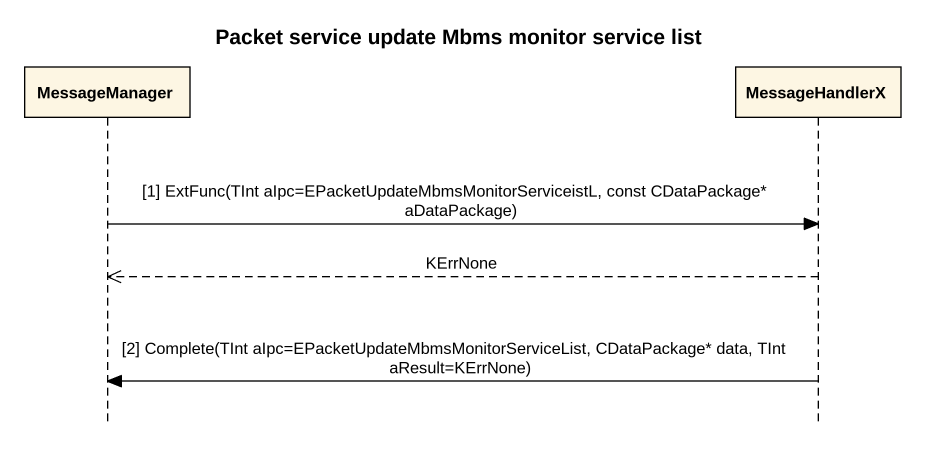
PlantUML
@startuml
title Packet service update Mbms monitor service list
hide footbox
participant MessageManager
participant MessageHandlerX

MessageManager -> MessageHandlerX : [1] ExtFunc(TInt aIpc=EPacketUpdateMbmsMonitorServiceistL, const CDataPackage* aDataPackage)
MessageHandlerX -->> MessageManager : KErrNone
MessageHandlerX -> MessageManager : [2] Complete(TInt aIpc=EPacketUpdateMbmsMonitorServiceList, CDataPackage* data, TInt aResult=KErrNone)
@enduml
